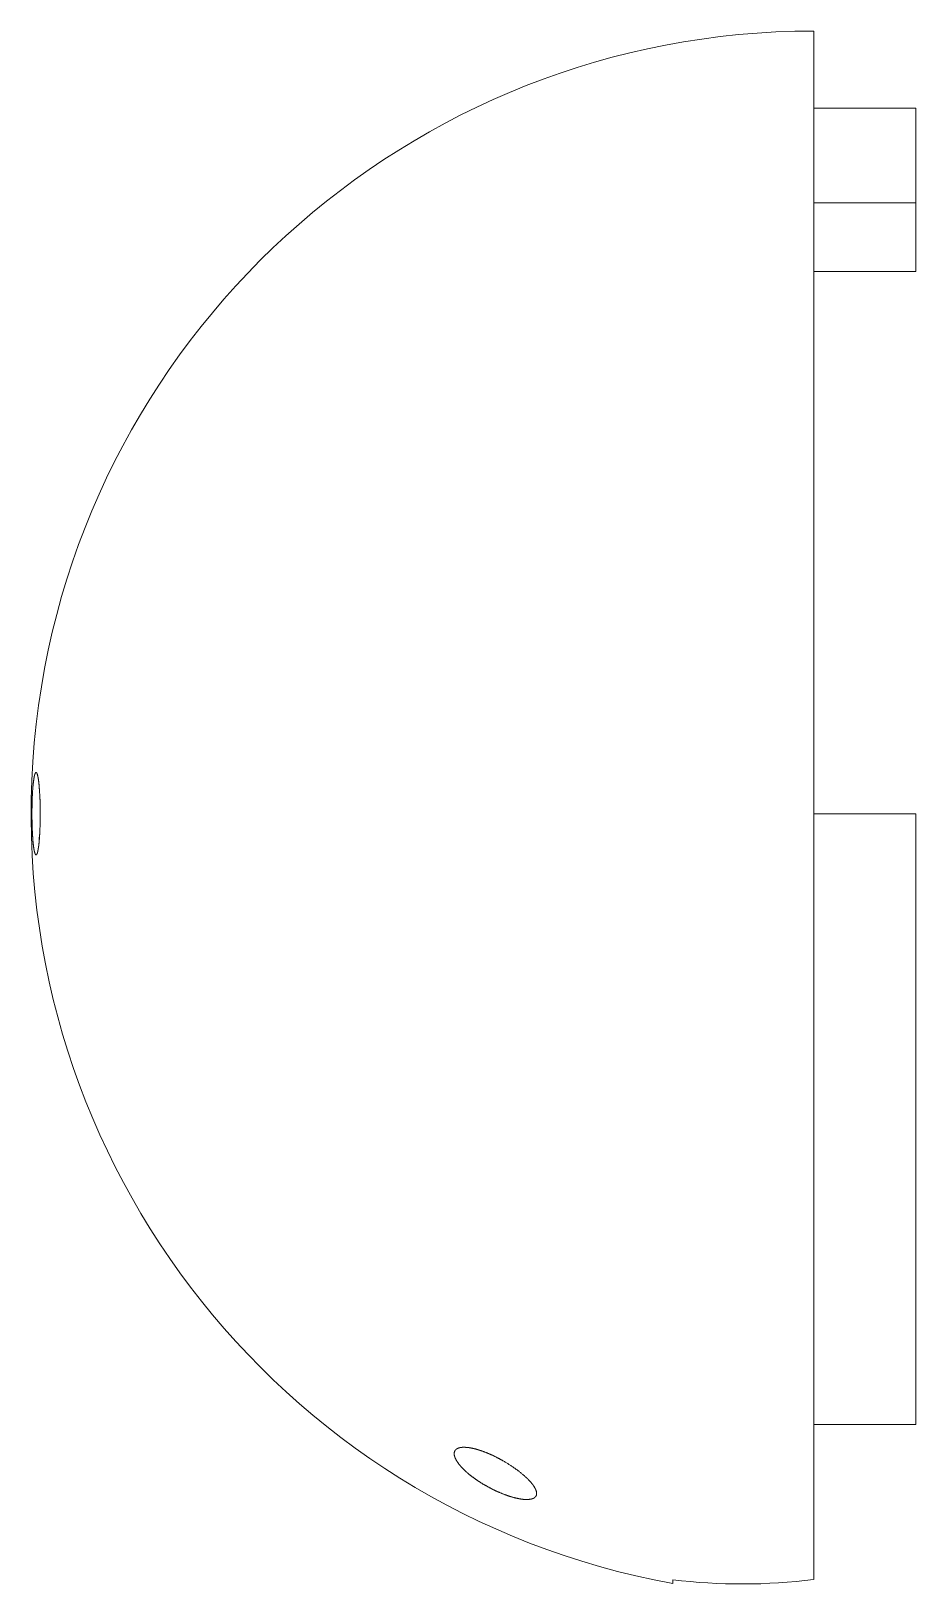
# Paper-space layout '_Esquerda' of a CAD drawing. Header units: millimetres. Extents: x -75 to 10, y -74 to 75.
import ezdxf

# ---------------------------------------------------------------- set-up
doc = ezdxf.new("R2010")
doc.units = ezdxf.units.MM

psp = doc.layouts.new('_Esquerda')

# ---------------------------------------------------------------- linework, layer by layer
at = {"color": 7, "linetype": 'Continuous', "lineweight": 15}
for p, q in [((0, -73.38), (0, 75)), ((9.8, 67.6), (0, 67.6)), ((9.8, 51.96), (9.8, 67.6)), ((9.8, 58.54), (0, 58.54)), ((9.8, 51.96), (0, 51.96)), ((9.8, 0), (0, 0)), ((9.8, 0), (9.8, -58.54)), ((9.8, -58.54), (0, -58.54)), ((-13.5, -73.41), (-13.5, -73.77))]:
    psp.add_line(p, q, dxfattribs=at)
for centre, radius, start, end in [((0, 0), 75, 90, 259.6302), ((-6.85, -19.56), 54.26, 262.9572, 277.2505)]:
    psp.add_arc(centre, radius, start, end, dxfattribs=at)
for points, knots in [([(-74.25, -2.96), (-74.22, -2.59), (-74.2, -2.39), (-74.17, -1.96), (-74.16, -1.72), (-74.14, -1.24), (-74.13, -1), (-74.12, -0.49), (-74.12, -0.23), (-74.12, 0.29), (-74.12, 0.55), (-74.13, 1.06), (-74.14, 1.31), (-74.16, 1.78), (-74.18, 2.01), (-74.21, 2.44), (-74.22, 2.64), (-74.26, 3), (-74.28, 3.16), (-74.32, 3.45), (-74.35, 3.57), (-74.39, 3.76), (-74.42, 3.83), (-74.47, 3.93), (-74.5, 3.95), (-74.55, 3.95), (-74.57, 3.92), (-74.63, 3.82), (-74.65, 3.74), (-74.7, 3.54), (-74.72, 3.42), (-74.76, 3.13), (-74.78, 2.96), (-74.82, 2.59), (-74.84, 2.39), (-74.86, 1.96), (-74.88, 1.73), (-74.9, 1.25), (-74.9, 1), (-74.91, 0.49), (-74.92, 0.23), (-74.92, -0.29), (-74.91, -0.55), (-74.9, -1.06), (-74.89, -1.3), (-74.87, -1.78), (-74.86, -2.01), (-74.83, -2.44), (-74.82, -2.63), (-74.78, -3), (-74.76, -3.16), (-74.72, -3.44), (-74.69, -3.57), (-74.64, -3.76), (-74.62, -3.83), (-74.57, -3.93), (-74.54, -3.95), (-74.49, -3.95), (-74.46, -3.92), (-74.41, -3.82), (-74.39, -3.74), (-74.34, -3.54), (-74.32, -3.42), (-74.27, -3.12), (-74.25, -2.96), (-74.22, -2.59)], [-0.03125, -0.03125, 0, 0, 0.03125, 0.03125, 0.0625, 0.0625, 0.09375, 0.09375, 0.125, 0.125, 0.15625, 0.15625, 0.1875, 0.1875, 0.21875, 0.21875, 0.25, 0.25, 0.28125, 0.28125, 0.3125, 0.3125, 0.34375, 0.34375, 0.375, 0.375, 0.40625, 0.40625, 0.4375, 0.4375, 0.46875, 0.46875, 0.5, 0.5, 0.53125, 0.53125, 0.5625, 0.5625, 0.59375, 0.59375, 0.625, 0.625, 0.65625, 0.65625, 0.6875, 0.6875, 0.71875, 0.71875, 0.75, 0.75, 0.78125, 0.78125, 0.8125, 0.8125, 0.84375, 0.84375, 0.875, 0.875, 0.90625, 0.90625, 0.9375, 0.9375, 0.96875, 0.96875, 1, 1, 1.03125, 1.03125]), ([(-27.87, -65.71), (-27.47, -65.73), (-27.3, -65.72), (-27, -65.67), (-26.88, -65.63), (-26.69, -65.51), (-26.63, -65.44), (-26.55, -65.26), (-26.54, -65.16), (-26.57, -64.93), (-26.62, -64.81), (-26.74, -64.56), (-26.83, -64.42), (-27.04, -64.14), (-27.17, -64), (-27.45, -63.7), (-27.61, -63.55), (-27.96, -63.25), (-28.14, -63.1), (-28.54, -62.8), (-28.76, -62.65), (-29.42, -62.21), (-29.9, -61.93), (-30.66, -61.54), (-30.92, -61.42), (-31.43, -61.21), (-31.69, -61.11), (-32.19, -60.94), (-32.43, -60.87), (-32.78, -60.8), (-32.9, -60.77), (-33.12, -60.74), (-33.32, -60.72), (-33.51, -60.72), (-33.69, -60.72), (-33.77, -60.73), (-33.99, -60.77), (-34.12, -60.82), (-34.31, -60.94), (-34.37, -61.02), (-34.45, -61.21), (-34.46, -61.32), (-34.41, -61.67), (-34.28, -61.94), (-33.97, -62.37), (-33.85, -62.52), (-33.57, -62.82), (-33.41, -62.97), (-33.07, -63.27), (-32.88, -63.42), (-32.48, -63.72), (-32.27, -63.87), (-31.83, -64.16), (-31.59, -64.3), (-31.1, -64.57), (-30.86, -64.7), (-30.35, -64.95), (-30.09, -65.06), (-29.57, -65.27), (-29.31, -65.36), (-28.81, -65.52), (-28.56, -65.58), (-28.09, -65.68), (-27.87, -65.71), (-27.47, -65.73)], [-0.03125, -0.03125, 0, 0, 0.03125, 0.03125, 0.0625, 0.0625, 0.09375, 0.09375, 0.125, 0.125, 0.15625, 0.15625, 0.1875, 0.1875, 0.21875, 0.21875, 0.25, 0.25, 0.28125, 0.28125, 0.3125, 0.3125, 0.375, 0.375, 0.40625, 0.40625, 0.4375, 0.4375, 0.46875, 0.46875, 0.484375, 0.484375, 0.5, 0.515625, 0.515625, 0.53125, 0.53125, 0.5625, 0.5625, 0.59375, 0.59375, 0.625, 0.625, 0.6875, 0.6875, 0.71875, 0.71875, 0.75, 0.75, 0.78125, 0.78125, 0.8125, 0.8125, 0.84375, 0.84375, 0.875, 0.875, 0.90625, 0.90625, 0.9375, 0.9375, 0.96875, 0.96875, 1, 1, 1.03125, 1.03125])]:
    psp.add_open_spline(points, degree=3, knots=knots, dxfattribs=at)

doc.saveas('drawing.dxf')
